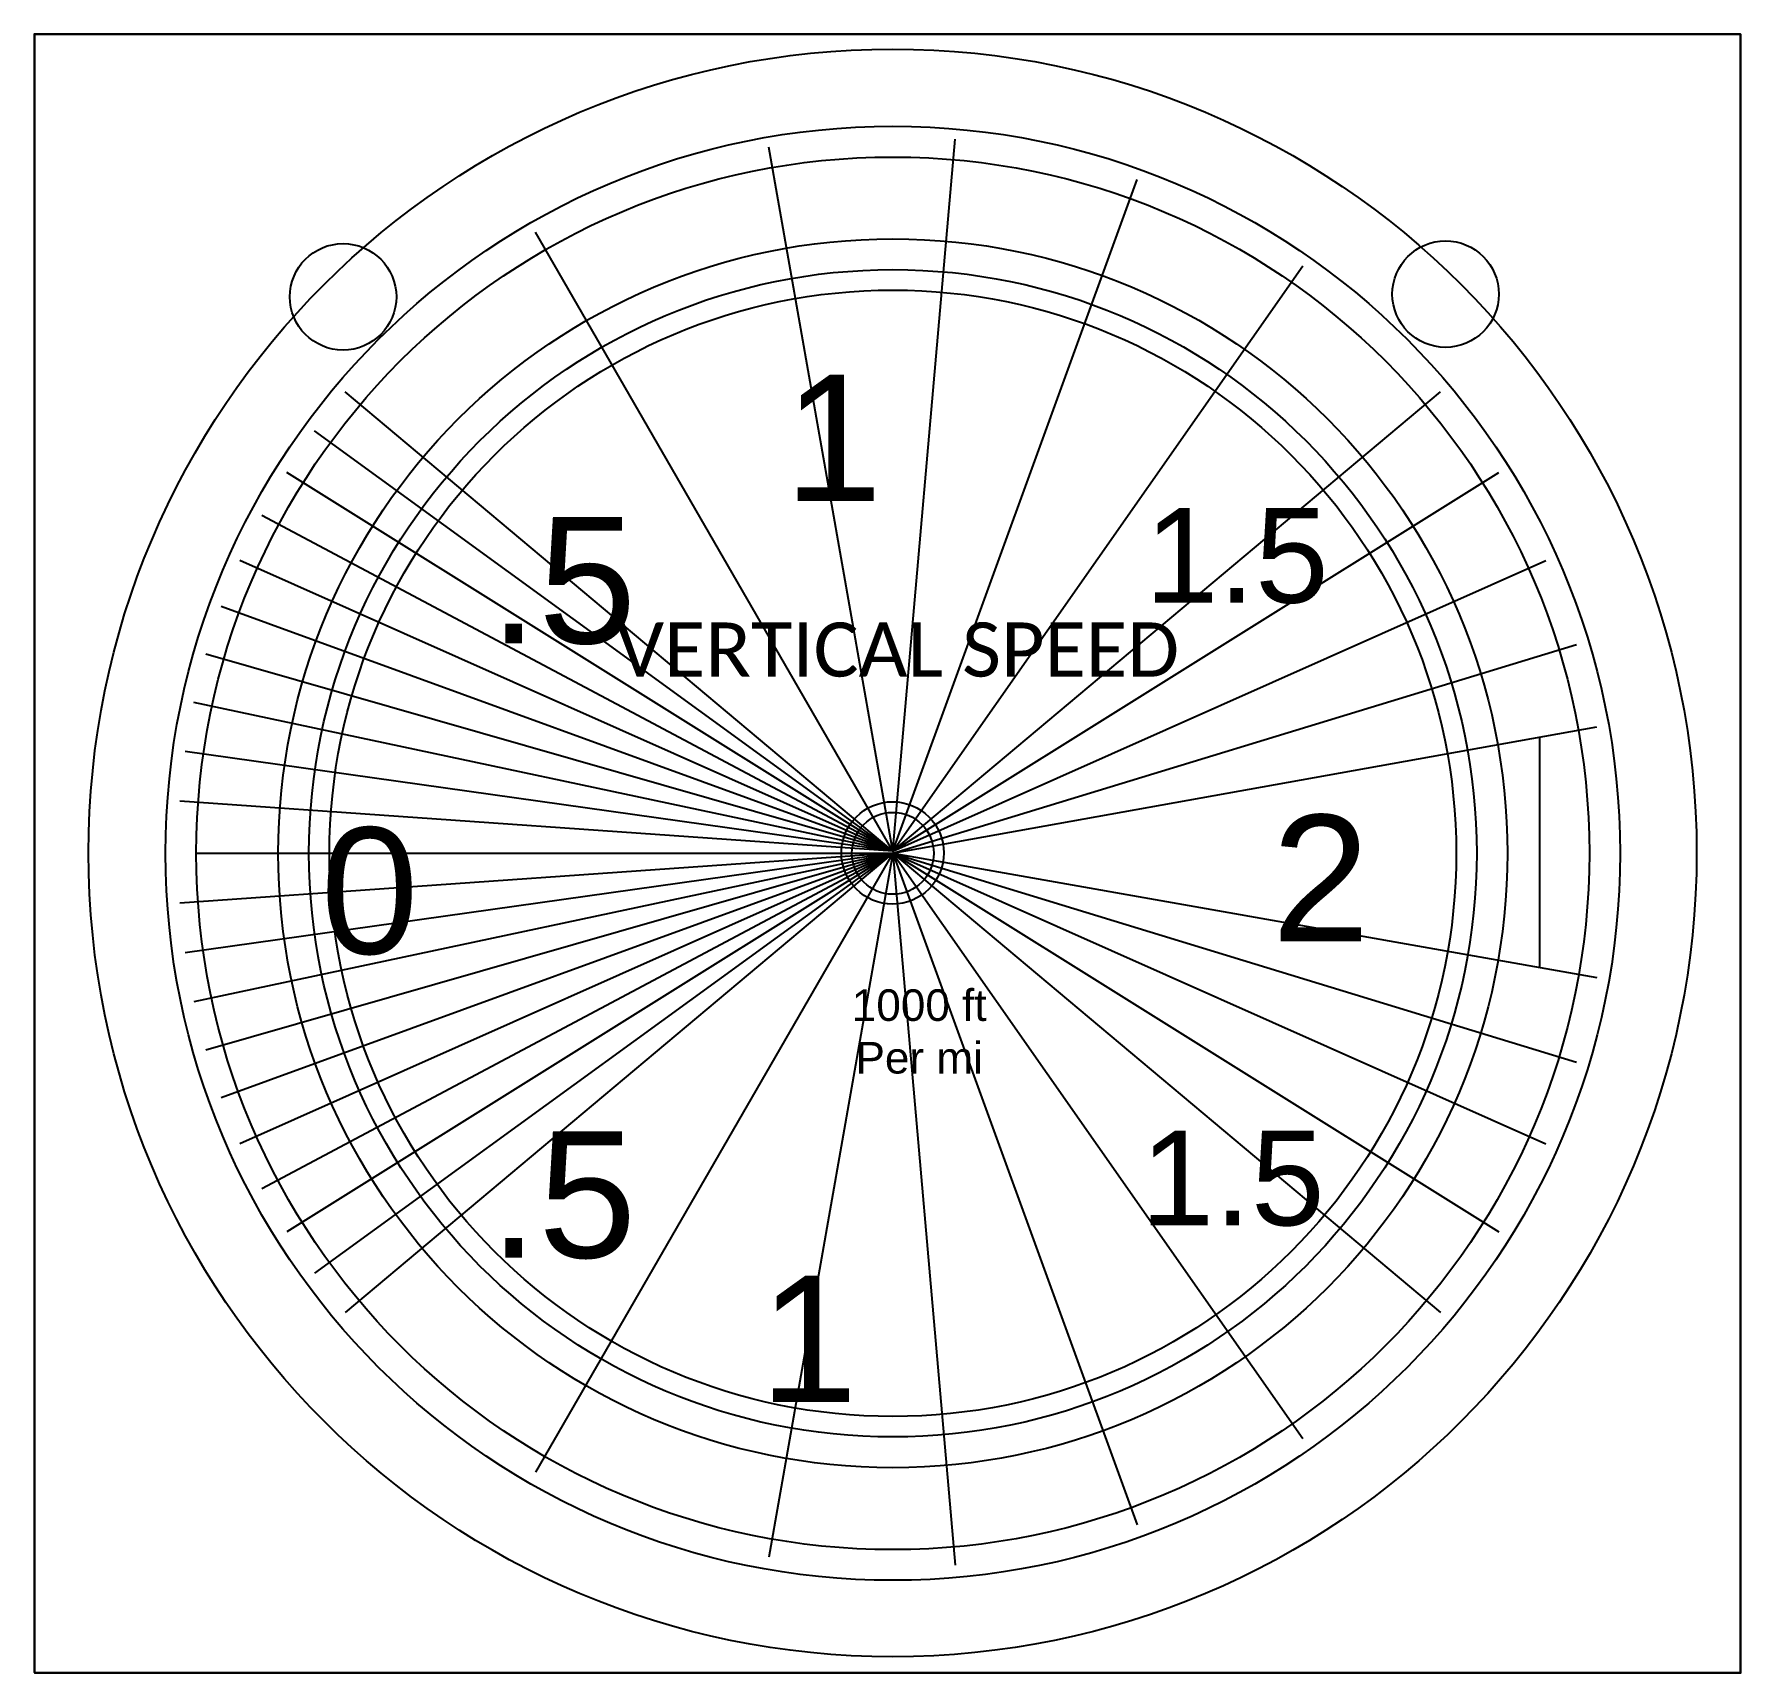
# Model space of a CAD drawing. Extents: x 0 to 83.4, y 1.9 to 81.9.
import ezdxf

# ---------------------------------------------------------------- set-up
doc = ezdxf.new("R2010")
doc.units = 0
doc.header["$LTSCALE"] = 2.97
doc.header["$MEASUREMENT"] = 0
doc.layers.get('0').update_dxf_attribs({"linetype": 'CONTINUOUS'})
doc.layers.add('JET_RANGER_OUTLINE', color=5, linetype='CONTINUOUS')
doc.layers.add('TEXT', color=7, linetype='CONTINUOUS')
doc.styles.get("Standard").update_dxf_attribs({"font": 'txt.shx'})

msp = doc.modelspace()

# ---------------------------------------------------------------- linework, layer by layer
at = {"color": 9, "linetype": 'CONTINUOUS'}
msp.add_lwpolyline([(0.054726, 1.885522), (83.355381, 1.885522), (83.355381, 81.885525), (0.054726, 81.885525)], close=True, dxfattribs=at)
at = {"layer": 'JET_RANGER_OUTLINE', "linetype": 'CONTINUOUS'}
msp.add_lwpolyline([(0.042333, 1.904595), (83.342989, 1.904595), (83.342989, 81.904598), (0.042333, 81.904598)], close=True, dxfattribs=at)
for points in [[(2.696935, 41.923669, -1), (81.196935, 41.923669, -1)], [(12.523915, 69.076461, -1), (17.723915, 69.076461, -1)], [(66.339707, 69.20804, -1), (71.539707, 69.20804, -1)], [(39.446935, 41.923669, -1), (44.446935, 41.923669, -1)]]:
    msp.add_lwpolyline(points, format="xyb", close=True, dxfattribs=at)
at = {"layer": 'TEXT', "linetype": 'CONTINUOUS'}
for p, q in [((41.959328, 42.017096), (45.000307, 76.775653)), ((41.959328, 42.017096), (35.900512, 76.378347)), ((41.959328, 42.017096), (53.892865, 74.80422)), ((41.959328, 42.017096), (24.513664, 72.233873)), ((41.959328, 42.017096), (61.972172, 70.598399)), ((41.959328, 42.017096), (15.23102, 64.44481)), ((41.959328, 42.017096), (68.687636, 64.44481)), ((41.959328, 42.017096), (13.73165, 62.525704)), ((41.959328, 42.017096), (12.369803, 60.506683)), ((41.959328, 42.017096), (71.548852, 60.506683)), ((41.959328, 42.017096), (11.152113, 58.397583)), ((41.959328, 42.017096), (10.084513, 56.208678)), ((41.959328, 42.017096), (73.834142, 56.208678)), ((41.959328, 42.017096), (9.172204, 53.950633)), ((41.959328, 41.904596), (75.326071, 52.105833)), ((41.959328, 42.017096), (8.41963, 51.63445)), ((41.959328, 42.017096), (7.830459, 49.271411)), ((41.959328, 41.904596), (76.320579, 48.075912)), ((73.523499, 47.573553), (73.523499, 36.331746)), ((41.959328, 42.017096), (7.407559, 46.873031)), ((41.959328, 42.017096), (7.152993, 44.450992)), ((41.959328, 41.904596), (7.152993, 39.4707)), ((41.959328, 41.904596), (7.407559, 37.048662)), ((41.959328, 41.904596), (7.830459, 34.650281)), ((7.959328, 41.904596), (41.959328, 41.904596)), ((41.959328, 41.904596), (8.41963, 32.287243)), ((41.959328, 41.904596), (9.172204, 29.971059)), ((41.959328, 41.904596), (10.084513, 27.713015)), ((41.959328, 41.904596), (11.152113, 25.52411)), ((41.959328, 41.904596), (12.369803, 23.415009)), ((41.959328, 41.904596), (13.73165, 21.395988)), ((41.959328, 41.904596), (15.23102, 19.476883)), ((41.959328, 41.904596), (24.513664, 11.68782)), ((41.959328, 41.904596), (35.900512, 7.543346)), ((41.959328, 41.904596), (75.326071, 31.703359)), ((41.959328, 41.904596), (71.548852, 23.415009)), ((41.959328, 41.904596), (45.000307, 7.14604)), ((41.959328, 41.904596), (61.972172, 13.323293)), ((41.959328, 41.904596), (53.892865, 9.117473)), ((41.959328, 41.904596), (68.687636, 19.476883)), ((41.959328, 41.904596), (73.834142, 27.713015)), ((41.959328, 41.904596), (76.320579, 35.845781))]:
    msp.add_line(p, q, dxfattribs=at)
for points in [[(6.459328, 41.904596, -1), (77.459328, 41.904596, -1)], [(7.959328, 41.904596, -1), (75.959328, 41.904596, -1)], [(11.959328, 41.904596, -1), (71.959328, 41.904596, -1)], [(13.459328, 41.904596, -1), (70.459328, 41.904596, -1)], [(14.459328, 41.904596, -1), (69.459328, 41.904596, -1)], [(39.959328, 41.904596, -1), (43.959328, 41.904596, -1)]]:
    msp.add_lwpolyline(points, format="xyb", close=True, dxfattribs=at)

# ---------------------------------------------------------------- texts
at = {"layer": 'TEXT'}
for s, insert, char_height, width, attachment_point in [('\\C7;\\fArial|b0|i0|;\\H6.1639413300902;1', (39.046833, 62.194874), 6.163941, 10.400001, 5), ('\\C7;\\fArial|b0|i0|;\\H6.1639413300902;.5', (22.257943, 55.194874), 6.163941, 19.400001, 4), ('\\C7;\\fArial|b0|i0|;\\H4.6229736328125;1.5', (54.257944, 56.417098), 4.622974, 17.000001, 4), ('\\C7;\\fCalibri|b0|i0|;\\H2.6458414077759;VERTICAL SPEED', (42.191277, 51.83932), 2.645841, 36.688889, 5), ('\\C7;\\fArial|b0|i0|;\\H6.1639413300902;2', (62.846832, 40.694874), 6.163941, 4, 5), ('\\C7;\\fArial|b0|i0|;\\H6.1639413300902;0', (16.418261, 40.035747), 6.163941, 4, 5), ('\\C7;\\fArial|b0|i0|;\\H1.5409676972777;1000 ft\\PPer mi', (43.246833, 33.194876), 1.540968, 30, 5), ('\\C7;\\fArial|b0|i0|;\\H4.6229736328125;1.5', (54.057944, 26.017098), 4.622974, 15.4, 4), ('\\C7;\\fArial|b0|i0|;\\H6.1639413300902;.5', (22.257943, 25.194874), 6.163941, 17.000001, 4), ('\\C7;\\fArial|b0|i0|;\\H6.1639413300902;1', (37.846832, 18.194874), 6.163941, 4, 5)]:
    msp.add_mtext(s, dxfattribs=dict(at, insert=insert, char_height=char_height, width=width, attachment_point=attachment_point))

doc.saveas('drawing.dxf')
